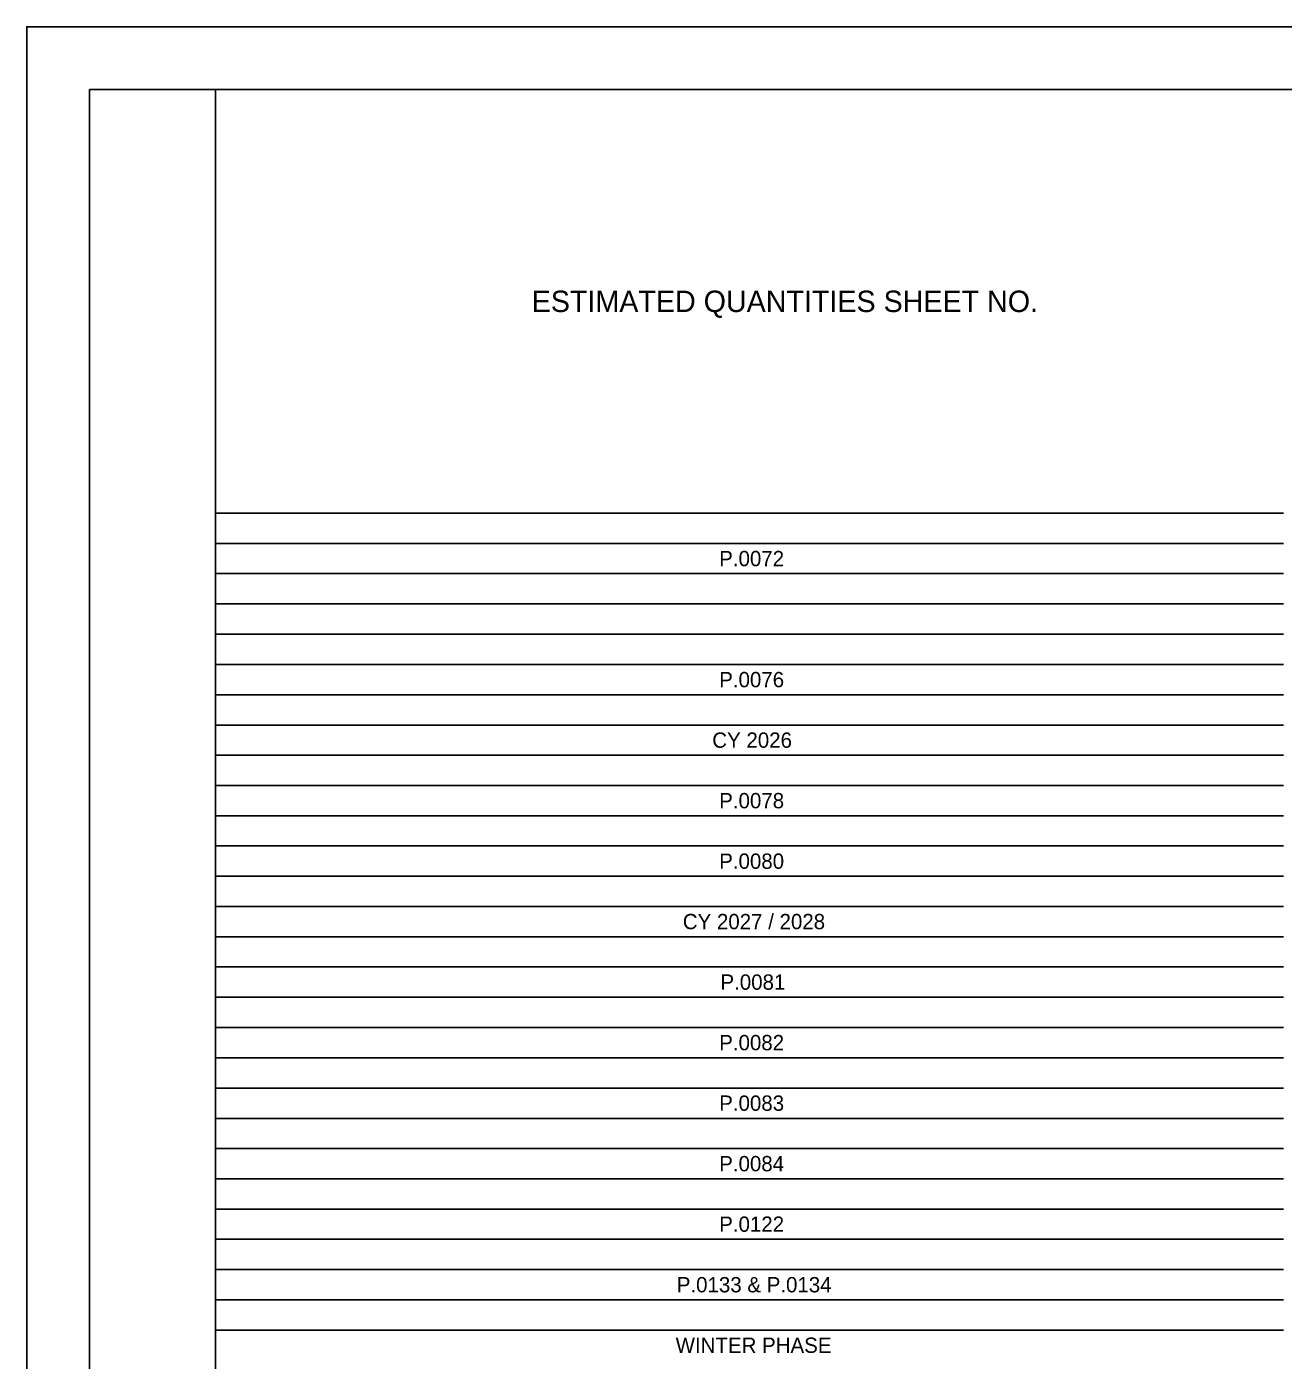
# Model space of a CAD drawing. Extents: x 0 to 34, y 0 to 22.
# Drawn here: x 0 to 9.99, y 11.4 to 22 of the extents above; entities that cross this region are included whole.
import ezdxf

# ---------------------------------------------------------------- set-up
doc = ezdxf.new("R2010")
doc.units = 0
for name, color, linetype in [('SH_Border', 7, 'Continuous'), ('SH_Cut_Line', 7, 'Continuous'), ('SH_Data', 7, 'Continuous'), ('SH_Text', 7, 'Continuous')]:
    doc.layers.add(name, color=color, linetype=linetype)

msp = doc.modelspace()

# ---------------------------------------------------------------- linework, layer by layer
at = {"layer": 'SH_Border'}
for points in [[(0.5, 21.5), (1.5, 21.5), (1.5, 0.5), (0.5, 0.5)], [(1.5, 21.5), (33.5, 21.5), (33.5, 0.5), (1.5, 0.5)]]:
    msp.add_lwpolyline(points, close=True, dxfattribs=at)
at = {"layer": 'SH_Cut_Line'}
msp.add_lwpolyline([(0, 0), (34, 0), (34, 22), (0, 22)], close=True, dxfattribs=at)
at = {"layer": 'SH_Data'}
for p, q in [((1.5, 21.5), (7.089, 21.5)), ((1.5, 21.5), (1.5, 21.26)), ((7.089, 21.5), (8.4, 21.5)), ((8.4, 21.5), (9.988, 21.5)), ((1.5, 21.26), (1.5, 21.019)), ((1.5, 21.019), (1.5, 20.779)), ((1.5, 20.779), (1.5, 20.538)), ((1.5, 20.538), (1.5, 20.298)), ((1.5, 20.298), (1.5, 20.057)), ((1.5, 20.057), (1.5, 19.817)), ((1.5, 19.817), (1.5, 19.336)), ((1.5, 19.336), (1.5, 18.615)), ((1.5, 18.615), (1.5, 18.374)), ((1.5, 18.374), (1.5, 17.893)), ((1.5, 18.134), (7.089, 18.134)), ((7.089, 18.134), (8.4, 18.134)), ((8.4, 18.134), (9.988, 18.134)), ((1.5, 17.893), (7.089, 17.893)), ((1.5, 17.893), (1.5, 17.653)), ((7.089, 17.893), (8.4, 17.893)), ((8.4, 17.893), (9.988, 17.893)), ((1.5, 17.653), (7.089, 17.653)), ((1.5, 17.653), (1.5, 16.691)), ((7.089, 17.653), (8.4, 17.653)), ((8.4, 17.653), (9.988, 17.653)), ((1.5, 17.412), (7.089, 17.412)), ((7.089, 17.412), (8.4, 17.412)), ((8.4, 17.412), (9.988, 17.412)), ((1.5, 17.172), (7.089, 17.172)), ((7.089, 17.172), (8.4, 17.172)), ((8.4, 17.172), (9.988, 17.172)), ((1.5, 16.931), (7.089, 16.931)), ((7.089, 16.931), (8.4, 16.931)), ((8.4, 16.931), (9.988, 16.931)), ((1.5, 16.691), (7.089, 16.691)), ((1.5, 16.691), (1.5, 16.45)), ((7.089, 16.691), (8.4, 16.691)), ((8.4, 16.691), (9.988, 16.691)), ((1.5, 16.45), (7.089, 16.45)), ((1.5, 16.45), (1.5, 15.969)), ((7.089, 16.45), (8.4, 16.45)), ((8.4, 16.45), (9.988, 16.45)), ((1.5, 16.21), (7.089, 16.21)), ((7.089, 16.21), (8.4, 16.21)), ((8.4, 16.21), (9.988, 16.21)), ((1.5, 15.969), (7.089, 15.969)), ((1.5, 15.969), (1.5, 15.489)), ((7.089, 15.969), (8.4, 15.969)), ((8.4, 15.969), (9.988, 15.969)), ((1.5, 15.729), (7.089, 15.729)), ((7.089, 15.729), (8.4, 15.729)), ((8.4, 15.729), (9.988, 15.729)), ((1.5, 15.489), (7.089, 15.489)), ((1.5, 15.489), (1.5, 15.248)), ((7.089, 15.489), (8.4, 15.489)), ((8.4, 15.489), (9.988, 15.489)), ((1.5, 15.248), (7.089, 15.248)), ((1.5, 15.248), (1.5, 14.767)), ((7.089, 15.248), (8.4, 15.248)), ((8.4, 15.248), (9.988, 15.248)), ((1.5, 15.008), (7.089, 15.008)), ((7.089, 15.008), (8.4, 15.008)), ((8.4, 15.008), (9.988, 15.008)), ((1.5, 14.767), (7.089, 14.767)), ((1.5, 14.767), (1.5, 14.527)), ((7.089, 14.767), (8.4, 14.767)), ((8.4, 14.767), (9.988, 14.767)), ((1.5, 14.527), (7.089, 14.527)), ((1.5, 14.527), (1.5, 13.805)), ((7.089, 14.527), (8.4, 14.527)), ((8.4, 14.527), (9.988, 14.527)), ((1.5, 14.286), (7.089, 14.286)), ((7.089, 14.286), (8.4, 14.286)), ((8.4, 14.286), (9.988, 14.286)), ((1.5, 14.046), (7.089, 14.046)), ((7.089, 14.046), (8.4, 14.046)), ((8.4, 14.046), (9.988, 14.046)), ((1.5, 13.805), (7.089, 13.805)), ((1.5, 13.805), (1.5, 13.324)), ((7.089, 13.805), (8.4, 13.805)), ((8.4, 13.805), (9.988, 13.805)), ((1.5, 13.565), (7.089, 13.565)), ((7.089, 13.565), (8.4, 13.565)), ((8.4, 13.565), (9.988, 13.565)), ((1.5, 13.324), (7.089, 13.324)), ((1.5, 13.324), (1.5, 12.603)), ((7.089, 13.324), (8.4, 13.324)), ((8.4, 13.324), (9.988, 13.324)), ((1.5, 13.084), (7.089, 13.084)), ((7.089, 13.084), (8.4, 13.084)), ((8.4, 13.084), (9.988, 13.084)), ((1.5, 12.844), (7.089, 12.844)), ((7.089, 12.844), (8.4, 12.844)), ((8.4, 12.844), (9.988, 12.844)), ((1.5, 12.603), (7.089, 12.603)), ((1.5, 12.603), (1.5, 12.122)), ((7.089, 12.603), (8.4, 12.603)), ((8.4, 12.603), (9.988, 12.603)), ((1.5, 12.363), (7.089, 12.363)), ((7.089, 12.363), (8.4, 12.363)), ((8.4, 12.363), (9.988, 12.363)), ((1.5, 12.122), (7.089, 12.122)), ((1.5, 12.122), (1.5, 11.401)), ((7.089, 12.122), (8.4, 12.122)), ((8.4, 12.122), (9.988, 12.122)), ((1.5, 11.882), (7.089, 11.882)), ((7.089, 11.882), (8.4, 11.882)), ((8.4, 11.882), (9.988, 11.882)), ((1.5, 11.641), (7.089, 11.641)), ((7.089, 11.641), (8.4, 11.641)), ((8.4, 11.641), (9.988, 11.641))]:
    msp.add_line(p, q, dxfattribs=at)

# ---------------------------------------------------------------- texts
at = {"layer": 'SH_Text'}
for s, height, p in [('ESTIMATED QUANTITIES SHEET NO.', 0.17032, (4.014, 19.732)), ('P.0072', 0.1217, (5.504, 17.712)), ('P.0076', 0.1217, (5.504, 16.75)), ('CY 2026', 0.1217, (5.449, 16.269)), ('P.0078', 0.1217, (5.504, 15.788)), ('P.0080', 0.1217, (5.504, 15.307)), ('CY 2027 / 2028', 0.12166, (5.215, 14.827)), ('P.0081', 0.1217, (5.514, 14.346)), ('P.0082', 0.1217, (5.504, 13.865)), ('P.0083', 0.1217, (5.504, 13.384)), ('P.0084', 0.1217, (5.504, 12.903)), ('P.0122', 0.1217, (5.504, 12.422)), ('P.0133 & P.0134', 0.12166, (5.167, 11.941)), ('WINTER PHASE', 0.12166, (5.158, 11.46))]:
    msp.add_text(s, height=height, dxfattribs=at).set_placement(p)

doc.saveas('drawing.dxf')
